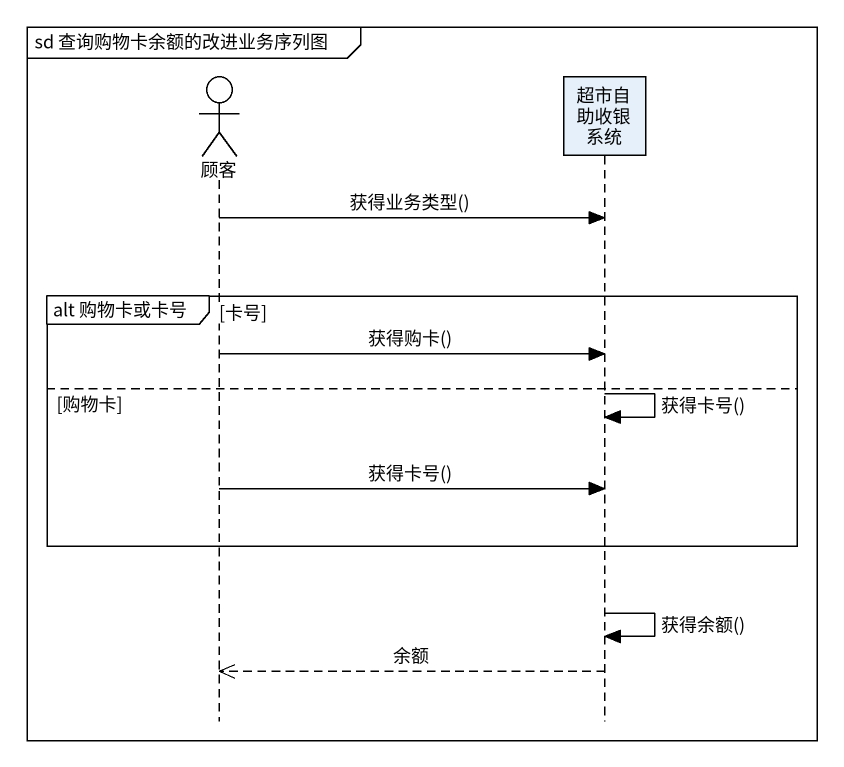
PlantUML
@startuml
mainframe sd 查询购物卡余额的改进业务序列图
hide footbox
actor 顾客
participant 超市自助收银系统

顾客 -> 超市自助收银系统 : 获得业务类型()
group alt 购物卡或卡号 [卡号]
  顾客 -> 超市自助收银系统 : 获得购卡()
else 购物卡
  超市自助收银系统 -> 超市自助收银系统 : 获得卡号()
  顾客 -> 超市自助收银系统 : 获得卡号()
end
超市自助收银系统 -> 超市自助收银系统 : 获得余额()
超市自助收银系统 -->> 顾客 : 余额
@enduml
